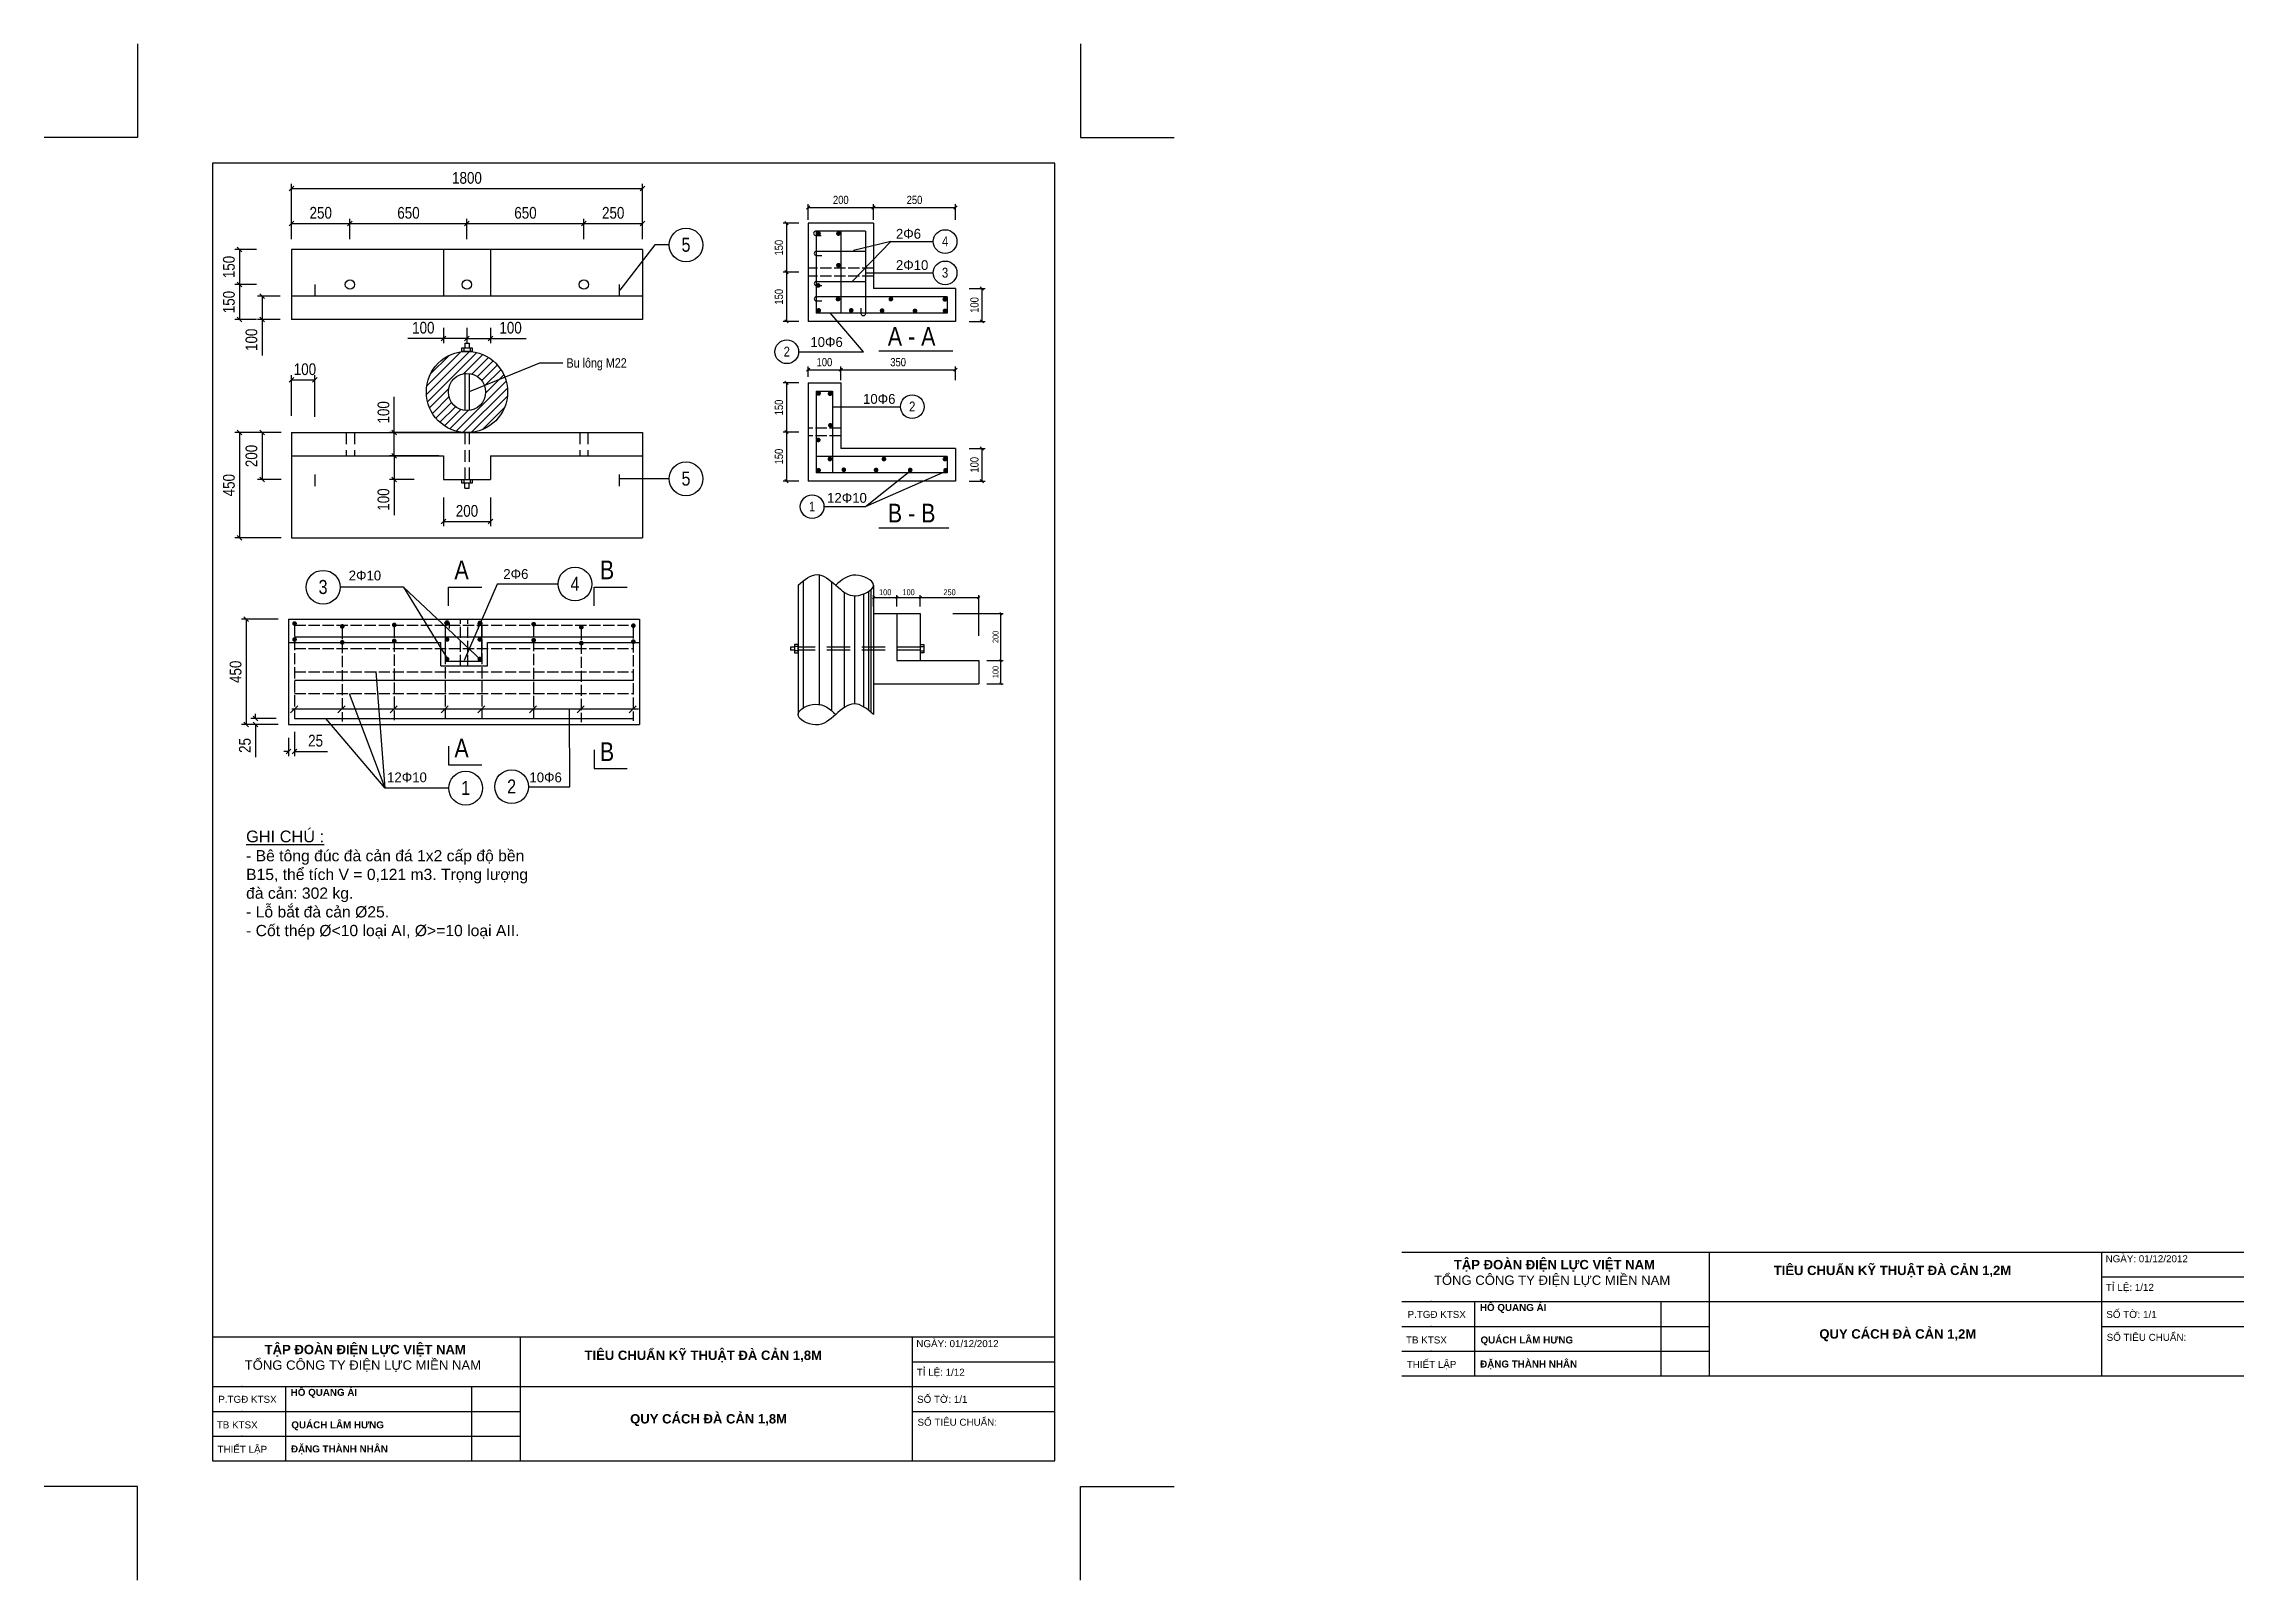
# Model space of a CAD drawing. Extents: x -23 to 447, y -20 to 308.
import ezdxf

# ---------------------------------------------------------------- set-up
doc = ezdxf.new("R2010")
doc.units = 0
doc.header["$MEASUREMENT"] = 0
doc.linetypes.add('ACAD_ISO02W100', pattern=[15, 12, -3])
doc.linetypes.add('DASHED', pattern=[0.75, 0.5, -0.25])
doc.layers.get('0').update_dxf_attribs({"linetype": 'CONTINUOUS'})
doc.layers.get('DEFPOINTS').update_dxf_attribs({"linetype": 'CONTINUOUS'})
for name, color, linetype in [('Bold', 1, 'CONTINUOUS'), ('DO', 1, 'CONTINUOUS'), ('DUT', 3, 'DASHED')]:
    doc.layers.add(name, color=color, linetype=linetype)
doc.styles.add('KT1', font='VHELVEN_0.TTF')
doc.styles.add('SYMBOL', font='symbol_0.ttf')
doc.styles.add('VN', font='VHELVCN_0.TTF')
doc.dimstyles.new('TL20', dxfattribs={"dimtxt": 2.5, "dimasz": 1, "dimexe": 1, "dimexo": 1, "dimgap": 1, "dimtad": 1, "dimdec": 0, "dimlfac": 20, "dimzin": 0, "dimdsep": 46, "dimtxsty": 'VN', "dimblk1": 'OBLIQUE', "dimblk2": 'OBLIQUE', "dimsah": 1, "dimcen": 1, "dimclrd": 2, "dimclre": 2, "dimadec": 0, "dimazin": 0, "dimtfac": 1, "dimtdec": 4, "dimtofl": 0, "dimtmove": 0, "dimatfit": 3, "dimldrblk": 'OBLIQUE', "dimfxl": 1, "dimtolj": 1, "dimtzin": 0, "dimarcsym": 0})

# ---------------------------------------------------------------- blocks, each defined once
blk = doc.blocks.new('_OBLIQUE')
at = {"color": 0, "linetype": 'ByBlock'}
blk.add_line((-0.5, -0.5), (0.5, 0.5), dxfattribs=at)
blk = doc.blocks.new('*D7')
at = {"color": 2, "lineweight": -2}
for p, q in [((29.4, 266.22), (29.4, 270.56)), ((29.4, 269.56), (41.9, 269.56)), ((41.9, 266.22), (41.9, 270.56))]:
    blk.add_line(p, q, dxfattribs=at)
at = {"layer": 'DEFPOINTS', "color": 0}
for p in [(41.9, 269.56), (29.4, 265.22), (41.9, 265.22)]:
    blk.add_point(p, dxfattribs=at)
at = {"color": 2, "lineweight": -2, "rotation": 180}
blk.add_blockref('_OBLIQUE', (29.4, 269.56), dxfattribs=at)
at = {"color": 2, "lineweight": -2}
blk.add_blockref('_OBLIQUE', (41.9, 269.56), dxfattribs=at)
at = {"color": 0, "insert": (35.65, 271.84), "char_height": 2.5, "attachment_point": 5, "style": 'VN'}
blk.add_mtext('\\A1;250', dxfattribs=at)
blk = doc.blocks.new('*D8')
at = {"color": 2, "lineweight": -2}
for p, q in [((41.9, 269.56), (66.9, 269.56)), ((66.9, 266.22), (66.9, 270.56))]:
    blk.add_line(p, q, dxfattribs=at)
at = {"layer": 'DEFPOINTS', "color": 0}
for p in [(66.9, 269.56), (41.9, 265.22), (66.9, 265.22)]:
    blk.add_point(p, dxfattribs=at)
at = {"color": 2, "lineweight": -2, "rotation": 180}
blk.add_blockref('_OBLIQUE', (41.9, 269.56), dxfattribs=at)
at = {"color": 2, "lineweight": -2}
blk.add_blockref('_OBLIQUE', (66.9, 269.56), dxfattribs=at)
at = {"color": 0, "insert": (54.4, 271.84), "char_height": 2.5, "attachment_point": 5, "style": 'VN'}
blk.add_mtext('\\A1;650', dxfattribs=at)
blk = doc.blocks.new('*D9')
at = {"color": 2, "lineweight": -2}
for p, q in [((66.9, 269.56), (91.9, 269.56)), ((91.9, 266.22), (91.9, 270.56))]:
    blk.add_line(p, q, dxfattribs=at)
at = {"layer": 'DEFPOINTS', "color": 0}
for p in [(91.9, 269.56), (66.9, 265.22), (91.9, 265.22)]:
    blk.add_point(p, dxfattribs=at)
at = {"color": 2, "lineweight": -2, "rotation": 180}
blk.add_blockref('_OBLIQUE', (66.9, 269.56), dxfattribs=at)
at = {"color": 2, "lineweight": -2}
blk.add_blockref('_OBLIQUE', (91.9, 269.56), dxfattribs=at)
at = {"color": 0, "insert": (79.4, 271.84), "char_height": 2.5, "attachment_point": 5, "style": 'VN'}
blk.add_mtext('\\A1;650', dxfattribs=at)
blk = doc.blocks.new('*D10')
at = {"color": 2, "lineweight": -2}
for p, q in [((91.9, 269.56), (104.4, 269.56)), ((104.4, 266.22), (104.4, 270.56))]:
    blk.add_line(p, q, dxfattribs=at)
at = {"layer": 'DEFPOINTS', "color": 0}
for p in [(104.4, 269.56), (91.9, 265.22), (104.4, 265.22)]:
    blk.add_point(p, dxfattribs=at)
at = {"color": 2, "lineweight": -2, "rotation": 180}
blk.add_blockref('_OBLIQUE', (91.9, 269.56), dxfattribs=at)
at = {"color": 2, "lineweight": -2}
blk.add_blockref('_OBLIQUE', (104.4, 269.56), dxfattribs=at)
at = {"color": 0, "insert": (98.15, 271.84), "char_height": 2.5, "attachment_point": 5, "style": 'VN'}
blk.add_mtext('\\A1;250', dxfattribs=at)
blk = doc.blocks.new('*D11')
at = {"color": 2, "lineweight": -2}
for p, q in [((29.4, 270.56), (29.4, 278.03)), ((104.4, 270.56), (104.4, 278.03)), ((29.4, 277.03), (104.4, 277.03))]:
    blk.add_line(p, q, dxfattribs=at)
at = {"layer": 'DEFPOINTS', "color": 0}
for p in [(104.4, 277.03), (29.4, 269.56), (104.4, 269.56)]:
    blk.add_point(p, dxfattribs=at)
at = {"color": 2, "lineweight": -2, "rotation": 180}
blk.add_blockref('_OBLIQUE', (29.4, 277.03), dxfattribs=at)
at = {"color": 2, "lineweight": -2}
blk.add_blockref('_OBLIQUE', (104.4, 277.03), dxfattribs=at)
at = {"color": 0, "insert": (66.9, 279.31), "char_height": 2.5, "attachment_point": 5, "style": 'VN'}
blk.add_mtext('\\A1;1800', dxfattribs=at)
blk = doc.blocks.new('*D12')
at = {"color": 2, "lineweight": -2}
for p, q in [((21.89, 264.02), (17.3, 264.02)), ((18.3, 264.02), (18.3, 256.52)), ((21.89, 256.52), (17.3, 256.52))]:
    blk.add_line(p, q, dxfattribs=at)
at = {"layer": 'DEFPOINTS', "color": 0}
for p in [(22.89, 264.02), (18.3, 256.52), (22.89, 256.52)]:
    blk.add_point(p, dxfattribs=at)
at = {"color": 2, "lineweight": -2}
for p, rotation in [((18.3, 264.02), 90), ((18.3, 256.52), 270)]:
    blk.add_blockref('_OBLIQUE', p, dxfattribs=dict(at, rotation=rotation))
at = {"color": 0, "insert": (16.03, 260.27), "char_height": 2.5, "attachment_point": 5, "rotation": 90, "style": 'VN'}
blk.add_mtext('\\A1;150', dxfattribs=at)
blk = doc.blocks.new('*D13')
at = {"color": 2, "lineweight": -2}
for p, q in [((21.89, 256.52), (17.3, 256.52)), ((18.3, 256.52), (18.3, 249.02)), ((21.89, 249.02), (17.3, 249.02))]:
    blk.add_line(p, q, dxfattribs=at)
at = {"layer": 'DEFPOINTS', "color": 0}
for p in [(22.89, 256.52), (18.3, 249.02), (22.89, 249.02)]:
    blk.add_point(p, dxfattribs=at)
at = {"color": 2, "lineweight": -2}
for p, rotation in [((18.3, 256.52), 90), ((18.3, 249.02), 270)]:
    blk.add_blockref('_OBLIQUE', p, dxfattribs=dict(at, rotation=rotation))
at = {"color": 0, "insert": (16.03, 252.77), "char_height": 2.5, "attachment_point": 5, "rotation": 90, "style": 'VN'}
blk.add_mtext('\\A1;150', dxfattribs=at)
blk = doc.blocks.new('*D14')
at = {"color": 2, "lineweight": -2}
for p, q in [((26.95, 254.02), (22.13, 254.02)), ((23.13, 254.02), (23.13, 249.02)), ((26.95, 249.02), (22.13, 249.02)), ((23.13, 249.02), (23.13, 241.37))]:
    blk.add_line(p, q, dxfattribs=at)
at = {"layer": 'DEFPOINTS', "color": 0}
for p in [(27.95, 254.02), (23.13, 249.02), (27.95, 249.02)]:
    blk.add_point(p, dxfattribs=at)
at = {"color": 2, "lineweight": -2}
for p, rotation in [((23.13, 254.02), 90), ((23.13, 249.02), 270)]:
    blk.add_blockref('_OBLIQUE', p, dxfattribs=dict(at, rotation=rotation))
at = {"color": 0, "insert": (20.85, 244.7), "char_height": 2.5, "attachment_point": 5, "rotation": 90, "style": 'VN'}
blk.add_mtext('\\A1;100', dxfattribs=at)
blk = doc.blocks.new('*D15')
at = {"color": 2, "lineweight": -2}
for p, q in [((61.9, 245), (54.25, 245)), ((61.9, 247.24), (61.9, 244)), ((66.9, 245), (61.9, 245)), ((66.9, 247.24), (66.9, 244))]:
    blk.add_line(p, q, dxfattribs=at)
at = {"layer": 'DEFPOINTS', "color": 0}
for p in [(61.9, 248.24), (61.9, 245), (66.9, 248.24)]:
    blk.add_point(p, dxfattribs=at)
at = {"color": 2, "lineweight": -2, "rotation": 180}
blk.add_blockref('_OBLIQUE', (61.9, 245), dxfattribs=at)
at = {"color": 2, "lineweight": -2}
blk.add_blockref('_OBLIQUE', (66.9, 245), dxfattribs=at)
at = {"color": 0, "insert": (57.57, 247.27), "char_height": 2.5, "attachment_point": 5, "style": 'VN'}
blk.add_mtext('\\A1;100', dxfattribs=at)
blk = doc.blocks.new('*D16')
at = {"color": 2, "lineweight": -2}
for p, q in [((66.9, 247.24), (66.9, 244)), ((66.9, 245), (71.9, 245)), ((71.9, 247.24), (71.9, 244)), ((71.9, 245), (79.54, 245))]:
    blk.add_line(p, q, dxfattribs=at)
at = {"layer": 'DEFPOINTS', "color": 0}
for p in [(66.9, 248.24), (71.9, 248.24), (71.9, 245)]:
    blk.add_point(p, dxfattribs=at)
at = {"color": 2, "lineweight": -2, "rotation": 180}
blk.add_blockref('_OBLIQUE', (66.9, 245), dxfattribs=at)
at = {"color": 2, "lineweight": -2}
blk.add_blockref('_OBLIQUE', (71.9, 245), dxfattribs=at)
at = {"color": 0, "insert": (76.22, 247.27), "char_height": 2.5, "attachment_point": 5, "style": 'VN'}
blk.add_mtext('\\A1;100', dxfattribs=at)
blk = doc.blocks.new('*D17')
at = {"color": 2, "lineweight": -2}
for p, q in [((26.95, 224.86), (22.13, 224.86)), ((23.13, 224.86), (23.13, 214.86)), ((27.19, 214.86), (22.13, 214.86))]:
    blk.add_line(p, q, dxfattribs=at)
at = {"layer": 'DEFPOINTS', "color": 0}
for p in [(27.95, 224.86), (23.13, 214.86), (28.19, 214.86)]:
    blk.add_point(p, dxfattribs=at)
at = {"color": 2, "lineweight": -2}
for p, rotation in [((23.13, 224.86), 90), ((23.13, 214.86), 270)]:
    blk.add_blockref('_OBLIQUE', p, dxfattribs=dict(at, rotation=rotation))
at = {"color": 0, "insert": (20.85, 219.86), "char_height": 2.5, "attachment_point": 5, "rotation": 90, "style": 'VN'}
blk.add_mtext('\\A1;200', dxfattribs=at)
blk = doc.blocks.new('*D18')
at = {"color": 2, "lineweight": -2}
for p, q in [((27.19, 224.86), (17.3, 224.86)), ((18.3, 224.86), (18.3, 202.36)), ((27.19, 202.36), (17.3, 202.36))]:
    blk.add_line(p, q, dxfattribs=at)
at = {"layer": 'DEFPOINTS', "color": 0}
for p in [(28.19, 224.86), (18.3, 202.36), (28.19, 202.36)]:
    blk.add_point(p, dxfattribs=at)
at = {"color": 2, "lineweight": -2}
for p, rotation in [((18.3, 224.86), 90), ((18.3, 202.36), 270)]:
    blk.add_blockref('_OBLIQUE', p, dxfattribs=dict(at, rotation=rotation))
at = {"color": 0, "insert": (16.03, 213.61), "char_height": 2.5, "attachment_point": 5, "rotation": 90, "style": 'VN'}
blk.add_mtext('\\A1;450', dxfattribs=at)
blk = doc.blocks.new('*D19')
at = {"color": 2, "lineweight": -2}
for p, q in [((61.9, 210.97), (61.9, 204.83)), ((71.9, 210.97), (71.9, 204.83)), ((61.9, 205.83), (71.9, 205.83))]:
    blk.add_line(p, q, dxfattribs=at)
at = {"layer": 'DEFPOINTS', "color": 0}
for p in [(61.9, 211.97), (71.9, 211.97), (71.9, 205.83)]:
    blk.add_point(p, dxfattribs=at)
at = {"color": 2, "lineweight": -2, "rotation": 180}
blk.add_blockref('_OBLIQUE', (61.9, 205.83), dxfattribs=at)
at = {"color": 2, "lineweight": -2}
blk.add_blockref('_OBLIQUE', (71.9, 205.83), dxfattribs=at)
at = {"color": 0, "insert": (66.9, 208.1), "char_height": 2.5, "attachment_point": 5, "style": 'VN'}
blk.add_mtext('\\A1;200', dxfattribs=at)
blk = doc.blocks.new('*D20')
at = {"color": 2, "lineweight": -2}
for p, q in [((55.59, 219.86), (50.34, 219.86)), ((51.34, 219.86), (51.34, 214.86)), ((55.59, 214.86), (50.34, 214.86)), ((51.34, 214.86), (51.34, 207.22))]:
    blk.add_line(p, q, dxfattribs=at)
at = {"layer": 'DEFPOINTS', "color": 0}
for p in [(56.59, 219.86), (51.34, 214.86), (56.59, 214.86)]:
    blk.add_point(p, dxfattribs=at)
at = {"color": 2, "lineweight": -2}
for p, rotation in [((51.34, 219.86), 90), ((51.34, 214.86), 270)]:
    blk.add_blockref('_OBLIQUE', p, dxfattribs=dict(at, rotation=rotation))
at = {"color": 0, "insert": (49.07, 210.54), "char_height": 2.5, "attachment_point": 5, "rotation": 90, "style": 'VN'}
blk.add_mtext('\\A1;100', dxfattribs=at)
blk = doc.blocks.new('*D21')
at = {"color": 2, "lineweight": -2}
for p, q in [((51.34, 224.86), (51.34, 232.51)), ((65.9, 224.86), (50.34, 224.86)), ((51.34, 219.86), (51.34, 224.86)), ((60.9, 219.86), (50.34, 219.86))]:
    blk.add_line(p, q, dxfattribs=at)
at = {"layer": 'DEFPOINTS', "color": 0}
for p in [(51.34, 224.86), (66.9, 224.86), (61.9, 219.86)]:
    blk.add_point(p, dxfattribs=at)
at = {"color": 2, "lineweight": -2}
for p, rotation in [((51.34, 224.86), 90), ((51.34, 219.86), 270)]:
    blk.add_blockref('_OBLIQUE', p, dxfattribs=dict(at, rotation=rotation))
at = {"color": 0, "insert": (49.07, 229.19), "char_height": 2.5, "attachment_point": 5, "rotation": 90, "style": 'VN'}
blk.add_mtext('\\A1;100', dxfattribs=at)
blk = doc.blocks.new('*D27')
at = {"color": 2, "lineweight": -2}
for p, q in [((21.72, 163.71), (21.72, 164.71)), ((26.09, 163.71), (20.72, 163.71)), ((24.84, 162.46), (20.72, 162.46)), ((21.72, 162.46), (21.72, 155.43))]:
    blk.add_line(p, q, dxfattribs=at)
at = {"layer": 'DEFPOINTS', "color": 0}
for p in [(21.72, 162.46), (25.84, 162.46), (27.09, 163.71)]:
    blk.add_point(p, dxfattribs=at)
at = {"color": 2, "lineweight": -2}
for p, rotation in [((21.72, 163.71), 270), ((21.72, 162.46), 90)]:
    blk.add_blockref('_OBLIQUE', p, dxfattribs=dict(at, rotation=rotation))
at = {"color": 0, "insert": (19.45, 157.95), "char_height": 2.5, "attachment_point": 5, "rotation": 90, "style": 'VN'}
blk.add_mtext('\\A1;25', dxfattribs=at)
blk = doc.blocks.new('*D26')
at = {"color": 2, "lineweight": -2}
for p, q in [((26.58, 184.96), (18.74, 184.96)), ((19.74, 184.96), (19.74, 162.46)), ((26.58, 162.46), (18.74, 162.46))]:
    blk.add_line(p, q, dxfattribs=at)
at = {"layer": 'DEFPOINTS', "color": 0}
for p in [(27.58, 184.96), (19.74, 162.46), (27.58, 162.46)]:
    blk.add_point(p, dxfattribs=at)
at = {"color": 2, "lineweight": -2}
for p, rotation in [((19.74, 184.96), 90), ((19.74, 162.46), 270)]:
    blk.add_blockref('_OBLIQUE', p, dxfattribs=dict(at, rotation=rotation))
at = {"color": 0, "insert": (17.46, 173.71), "char_height": 2.5, "attachment_point": 5, "rotation": 90, "style": 'VN'}
blk.add_mtext('\\A1;450', dxfattribs=at)
blk = doc.blocks.new('*D28')
at = {"color": 2, "lineweight": -2}
for p, q in [((30.04, 160.85), (30.04, 155.69)), ((28.79, 156.69), (27.79, 156.69)), ((28.79, 159.6), (28.79, 155.69)), ((30.04, 156.69), (37.06, 156.69))]:
    blk.add_line(p, q, dxfattribs=at)
at = {"layer": 'DEFPOINTS', "color": 0}
for p in [(28.79, 160.6), (30.04, 161.85), (30.04, 156.69)]:
    blk.add_point(p, dxfattribs=at)
at = {"color": 2, "lineweight": -2}
blk.add_blockref('_OBLIQUE', (28.79, 156.69), dxfattribs=at)
at = {"color": 2, "lineweight": -2, "rotation": 180}
blk.add_blockref('_OBLIQUE', (30.04, 156.69), dxfattribs=at)
at = {"color": 0, "insert": (34.55, 158.97), "char_height": 2.5, "attachment_point": 5, "style": 'VN'}
blk.add_mtext('\\A1;25', dxfattribs=at)
blk = doc.blocks.new('Khung A4')
at = {"layer": 'Bold'}
for p, q in [((196.007, 282.96), (16.007, 282.96)), ((16.007, 282.96), (16.007, 5.5)), ((196.007, 5.5), (196.007, 282.96)), ((16.007, 5.5), (196.007, 5.5))]:
    blk.add_line(p, q, dxfattribs=at)
at = {"layer": 'DEFPOINTS'}
for points in [[(0, 308.46), (0, 288.46), (-20, 288.46)], [(201.507, 308.46), (201.507, 288.46), (221.507, 288.46)], [(0, -20), (0, 0), (-20, 0)], [(201.507, -20), (201.507, 0), (221.507, 0)]]:
    blk.add_lwpolyline(points, dxfattribs=at)

msp = doc.modelspace()

# ---------------------------------------------------------------- hatches: boundary and pattern name
h = msp.add_hatch()
h.set_pattern_fill('ANSI31', color=256, scale=10, style=0)
h.set_pattern_definition([(45, (-6.6413, 7.2571), (-0.8838835, 0.8838835), [])])
h.paths.add_polyline_path([(58.216, 233.545, 1), (75.579, 233.545, 1)])
h.paths.add_polyline_path([(70.876, 233.545, -1), (62.92, 233.545, -1)], flags=16)

# ---------------------------------------------------------------- linework, layer by layer
at = {"color": 6, "linetype": 'ByBlock'}
for p, q in [((139.789, 270.349), (139.789, 273.712)), ((139.789, 273.012), (153.789, 273.012)), ((153.789, 270.349), (153.789, 273.712)), ((153.789, 273.012), (171.289, 273.012)), ((171.289, 270.349), (171.289, 273.712)), ((137.827, 269.649), (134.462, 269.649)), ((135.162, 269.649), (135.162, 259.149)), ((137.827, 259.149), (134.462, 259.149)), ((135.162, 259.149), (135.162, 248.649)), ((174.233, 255.649), (177.646, 255.649)), ((176.946, 255.649), (176.946, 248.649)), ((137.827, 248.649), (134.462, 248.649)), ((174.233, 248.649), (177.646, 248.649)), ((29.398, 228.423), (29.398, 237.121)), ((29.398, 236.121), (34.398, 236.121)), ((34.398, 228.227), (34.398, 237.121)), ((137.827, 235.485), (134.462, 235.485)), ((135.162, 235.485), (135.162, 224.985)), ((139.789, 236.757), (139.789, 239.013)), ((139.789, 238.313), (146.789, 238.313)), ((146.789, 236.051), (146.789, 239.013)), ((146.789, 236.757), (146.789, 239.013)), ((146.789, 238.313), (171.289, 238.313)), ((171.289, 236.051), (171.289, 239.013)), ((137.827, 224.985), (134.462, 224.985)), ((135.162, 224.985), (135.162, 214.485)), ((174.233, 221.485), (177.646, 221.485)), ((176.946, 221.485), (176.946, 214.485)), ((137.827, 214.485), (134.462, 214.485)), ((174.233, 214.485), (177.646, 214.485)), ((153.777, 189.576), (158.777, 189.576)), ((158.777, 187.66), (158.777, 190.076)), ((158.777, 189.576), (163.777, 189.576)), ((163.777, 187.66), (163.777, 190.076)), ((163.777, 189.576), (176.277, 189.576)), ((176.277, 181.37), (176.277, 190.076)), ((170.747, 186.161), (181.502, 186.161)), ((181.002, 176.161), (181.002, 186.161)), ((177.96, 176.161), (181.502, 176.161)), ((181.002, 171.161), (181.002, 176.161)), ((177.96, 171.161), (181.502, 171.161))]:
    msp.add_line(p, q, dxfattribs=at)
at = {"color": 4}
for p, q in [((139.789, 269.649), (139.789, 248.649)), ((153.789, 269.649), (139.789, 269.649)), ((153.789, 269.649), (153.789, 255.649)), ((171.289, 255.649), (153.789, 255.649)), ((171.289, 255.649), (171.289, 248.649)), ((171.289, 248.649), (139.789, 248.649)), ((139.789, 235.485), (139.789, 214.485)), ((139.789, 235.485), (146.789, 235.485)), ((146.789, 235.485), (146.789, 221.485)), ((171.289, 221.485), (146.789, 221.485)), ((171.289, 221.485), (171.289, 214.485)), ((66.245, 214.864), (66.245, 214.072)), ((67.55, 214.864), (67.55, 214.072)), ((171.289, 214.485), (139.789, 214.485)), ((28.786, 184.96), (103.786, 184.96)), ((28.786, 184.96), (28.786, 162.46)), ((103.786, 184.96), (103.786, 162.46)), ((28.786, 179.96), (61.286, 179.96)), ((61.286, 174.96), (61.286, 179.96)), ((71.286, 174.96), (71.286, 179.96)), ((71.286, 179.96), (103.786, 179.96)), ((61.286, 174.96), (71.286, 174.96)), ((28.786, 162.46), (103.786, 162.46))]:
    msp.add_line(p, q, dxfattribs=at)
for p, q in [((61.898, 264.019), (61.898, 254.019)), ((71.898, 264.019), (71.898, 254.019)), ((104.398, 254.019), (29.398, 254.019)), ((66.245, 243.018), (66.245, 242.227)), ((66.424, 243.986), (66.424, 243.018)), ((66.424, 243.986), (67.371, 243.986)), ((67.371, 243.986), (67.371, 243.018)), ((67.55, 243.018), (67.55, 242.227)), ((154.892, 242.315), (170.726, 242.315)), ((66.424, 237.654), (66.424, 229.596)), ((67.371, 237.495), (67.371, 229.596)), ((66.424, 213.009), (66.424, 213.977)), ((66.424, 213.009), (67.371, 213.009)), ((67.371, 213.009), (67.371, 213.977)), ((154.892, 204.53), (169.878, 204.53)), ((153.777, 186.161), (153.777, 171.161)), ((136.068, 178.979), (136.068, 178.344)), ((137.643, 179.544), (136.898, 179.544)), ((136.898, 179.544), (136.898, 177.779)), ((137.643, 179.151), (136.898, 179.151)), ((137.643, 177.779), (137.643, 179.544)), ((163.785, 179.544), (164.53, 179.544)), ((163.785, 177.779), (163.785, 179.544)), ((163.785, 179.151), (164.53, 179.151)), ((164.53, 179.544), (164.53, 177.779)), ((137.643, 178.172), (136.898, 178.172)), ((136.898, 177.779), (137.643, 177.779)), ((163.785, 178.172), (164.53, 178.172)), ((164.53, 177.779), (163.785, 177.779)), ((266.654, 49.638), (446.654, 49.638)), ((332.383, 49.638), (332.383, 23.11)), ((416.17, 49.638), (416.17, 23.11)), ((416.17, 44.333), (446.654, 44.333)), ((266.654, 39.027), (446.654, 39.027)), ((282.226, 39.027), (282.226, 23.11)), ((322.005, 39.027), (322.005, 23.11)), ((266.654, 33.722), (332.383, 33.722)), ((416.17, 33.722), (446.654, 33.722)), ((12.517, 31.485), (192.517, 31.485)), ((78.246, 31.485), (78.246, 4.957)), ((162.033, 31.485), (162.033, 4.957)), ((266.654, 28.416), (332.383, 28.416)), ((162.033, 26.18), (192.517, 26.18)), ((12.517, 20.874), (192.517, 20.874)), ((28.088, 20.874), (28.088, 4.957)), ((67.868, 20.874), (67.868, 4.957)), ((266.654, 23.153), (446.654, 23.153)), ((12.517, 15.568), (78.246, 15.568)), ((162.033, 15.568), (192.517, 15.568)), ((12.517, 10.263), (78.246, 10.263)), ((12.517, 5), (192.517, 5))]:
    msp.add_line(p, q)
at = {"color": 6}
for p, q in [((107.07, 264.983), (99.573, 255.343)), ((110.098, 264.983), (107.07, 264.983)), ((157.46, 265.709), (149.134, 257.102)), ((157.46, 265.709), (149.516, 263.797)), ((157.46, 265.709), (166.552, 265.709)), ((152.005, 259.015), (166.552, 259.015)), ((151.622, 242.136), (144.54, 250.503)), ((137.78, 242.136), (151.622, 242.136)), ((82.374, 239.698), (67.371, 233.545)), ((87.37, 239.698), (82.374, 239.698)), ((144.983, 230.4), (159.53, 230.4)), ((152.072, 209.021), (161.53, 216.577)), ((152.072, 209.021), (169.2, 216.577)), ((110.098, 214.984), (99.398, 214.984)), ((143.197, 209.021), (152.072, 209.021)), ((138.743, 193.131), (138.743, 165.961)), ((142.178, 194.445), (142.178, 166.717)), ((144.801, 193.013), (144.801, 165.398)), ((53.34, 191.791), (39.78, 191.791)), ((53.34, 191.791), (62.842, 176.315)), ((53.34, 191.791), (69.928, 176.183)), ((73.343, 192.473), (66.322, 176.11)), ((86.375, 192.473), (73.343, 192.473)), ((147.486, 190.755), (147.486, 166.037)), ((149.734, 189.97), (149.734, 166.867)), ((151.607, 190.316), (151.607, 166.252)), ((152.731, 190.865), (152.731, 165.467)), ((153.231, 191.244), (153.231, 165.065)), ((49.443, 148.815), (47.476, 173.751)), ((29.498, 165.799), (103.536, 165.799)), ((49.443, 148.815), (41.767, 168.997)), ((88.905, 149.135), (88.823, 165.799)), ((49.443, 148.815), (36.738, 163.701)), ((63.003, 148.815), (49.443, 148.815)), ((80.057, 149.135), (88.905, 149.135))]:
    msp.add_line(p, q, dxfattribs=at)
at = {"color": 3, "linetype": 'ByBlock'}
msp.add_line((153.777, 187.66), (153.777, 190.076), dxfattribs=at)
at = {"ltscale": 6}
for p, q in [((136.898, 178.979), (136.068, 178.979)), ((136.898, 178.344), (136.068, 178.344))]:
    msp.add_line(p, q, dxfattribs=at)
at = {"color": 4, "linetype": 'ACAD_ISO02W100', "ltscale": 2}
for p, q in [((30.73, 166.441), (29.199, 164.912)), ((40.867, 166.441), (39.337, 164.912)), ((51.982, 166.441), (50.452, 164.912)), ((62.904, 166.441), (61.373, 164.912)), ((70.734, 166.441), (69.203, 164.912)), ((81.777, 166.441), (80.246, 164.912)), ((91.965, 166.441), (90.434, 164.912)), ((103.08, 166.441), (101.549, 164.912))]:
    msp.add_line(p, q, dxfattribs=at)
at = {"const_width": 0.5}
for points in [[(141.777, 267.419, 1), (142.277, 267.419, 1)], [(146.034, 267.419, 1), (146.534, 267.419, 1)], [(146.034, 260.653, 1), (146.534, 260.653, 1)], [(141.703, 256.325, 1), (142.203, 256.325, 1)], [(145.937, 253.403, 1), (146.437, 253.403, 1)], [(157.245, 253.403, 1), (157.745, 253.403, 1)], [(141.826, 250.986, 1), (142.326, 250.986, 1)], [(148.76, 250.986, 1), (149.26, 250.986, 1)], [(155.366, 250.938, 1), (155.866, 250.938, 1)], [(162.395, 250.889, 1), (162.895, 250.889, 1)], [(168.766, 253.354, 1), (169.266, 253.354, 1)], [(168.815, 250.889, 1), (169.315, 250.889, 1)], [(141.79, 233.227, 1), (142.29, 233.227, 1)], [(144.25, 233.171, 1), (144.75, 233.171, 1)], [(144.306, 226.412, 1), (144.806, 226.412, 1)], [(141.734, 223.283, 1), (142.234, 223.283, 1)], [(141.79, 216.802, 1), (142.29, 216.802, 1)], [(144.208, 219.205, 1), (144.708, 219.205, 1)], [(147.185, 216.914, 1), (147.685, 216.914, 1)], [(154.075, 216.858, 1), (154.575, 216.858, 1)], [(155.753, 219.205, 1), (156.253, 219.205, 1)], [(161.368, 216.858, 1), (161.868, 216.858, 1)], [(168.793, 219.205, 1), (169.293, 219.205, 1)], [(168.926, 216.802, 1), (169.426, 216.802, 1)], [(29.802, 184.033, 1), (30.302, 184.033, 1)], [(39.991, 183.416, 1), (40.491, 183.416, 1)], [(51.106, 183.725, 1), (51.606, 183.725, 1)], [(62.392, 184.033, 1), (62.892, 184.033, 1)], [(69.392, 184.033, 1), (69.892, 184.033, 1)], [(80.9, 183.879, 1), (81.4, 183.879, 1)], [(91.089, 183.262, 1), (91.589, 183.262, 1)], [(102.204, 183.571, 1), (102.704, 183.571, 1)], [(29.802, 180.617, 1), (30.302, 180.617, 1)], [(39.991, 180, 1), (40.491, 180, 1)], [(51.106, 180.308, 1), (51.606, 180.308, 1)], [(62.392, 180.617, 1), (62.892, 180.617, 1)], [(69.392, 180.617, 1), (69.892, 180.617, 1)], [(80.9, 180.463, 1), (81.4, 180.463, 1)], [(91.089, 179.846, 1), (91.589, 179.846, 1)], [(102.204, 180.154, 1), (102.704, 180.154, 1)], [(62.392, 176.437, 1), (62.892, 176.437, 1)], [(69.392, 176.437, 1), (69.892, 176.437, 1)]]:
    msp.add_lwpolyline(points, format="xyb", close=True, dxfattribs=at)
msp.add_lwpolyline([(65.779, 243.018), (68.016, 243.018), (68.016, 242.227), (65.779, 242.227)], close=True)
at = {"color": 4}
msp.add_lwpolyline([(65.779, 214.864), (68.016, 214.864), (68.016, 214.072), (65.779, 214.072)], close=True, dxfattribs=at)
for points in [[(62.973, 187.829), (62.973, 191.826), (66.972, 191.826), (70.063, 191.826)], [(94.059, 187.829), (94.059, 191.826), (98.058, 191.826), (101.149, 191.826)], [(62.973, 157.819), (62.973, 153.822), (66.972, 153.822), (70.063, 153.822)], [(94.059, 157.047), (94.059, 153.05), (98.058, 153.05), (101.149, 153.05)]]:
    msp.add_lwpolyline(points)
at = {"color": 7}
for centre, radius in [((113.713, 264.983), 3.615), ((135.25, 242.136), 2.53), ((113.713, 214.984), 3.615), ((140.667, 209.021), 2.53), ((36.155, 191.791), 3.615), ((89.99, 192.473), 3.615), ((66.618, 148.815), 3.615), ((76.442, 149.135), 3.615)]:
    msp.add_circle(centre, radius, dxfattribs=at)
at = {"color": 6}
for centre in [(169.082, 265.709), (169.082, 259.015), (162.061, 230.4)]:
    msp.add_circle(centre, 2.53, dxfattribs=at)
at = {"color": 4}
for centre in [(41.898, 256.519), (66.898, 256.519), (91.898, 256.519)]:
    msp.add_circle(centre, 1, dxfattribs=at)
for radius in [8.681, 3.978]:
    msp.add_circle((66.898, 233.545), radius)
for points in [[(137.643, 192.232), (141.745, 194.489), (145.71, 192.232), (150.027, 189.975), (153.777, 192.232), (150.027, 194.381), (145.71, 192.232)], [(153.777, 164.61), (149.675, 166.867), (145.71, 164.61), (141.393, 162.353), (137.643, 164.61), (141.393, 166.759), (145.71, 164.61)]]:
    msp.add_spline(points, degree=3, dxfattribs=at)
for p in [(272.948, 39.027), (272.948, 33.722), (272.948, 28.416), (18.81, 20.874), (18.81, 15.568), (18.81, 10.263)]:
    msp.add_point(p)
at = {"layer": 'DEFPOINTS', "color": 6, "linetype": 'ByBlock'}
for p in [(153.789, 273.012), (171.289, 273.012), (135.162, 259.149), (135.162, 248.649), (176.946, 248.649), (34.398, 236.121), (146.789, 238.313), (171.289, 238.313), (135.162, 224.985), (135.162, 214.485), (176.946, 214.485), (158.777, 189.576), (163.777, 189.576), (176.277, 189.576), (181.002, 176.161)]:
    msp.add_point(p, dxfattribs=at)
at = {"layer": 'DEFPOINTS', "color": 0, "linetype": 'ByBlock'}
for p in [(138.527, 269.649), (139.789, 269.649), (153.789, 269.649), (153.789, 269.649), (171.289, 269.649), (138.527, 259.149), (138.527, 259.149), (173.533, 255.649), (138.527, 248.649), (173.533, 248.649), (138.527, 235.485), (139.789, 236.057), (146.789, 236.057), (146.789, 235.351), (171.289, 235.351), (29.398, 227.423), (34.398, 227.227), (138.527, 224.985), (138.527, 224.985), (173.533, 221.485), (138.527, 214.485), (173.533, 214.485), (153.777, 187.16), (158.777, 187.16), (158.777, 187.16), (163.777, 187.16), (163.777, 187.16), (170.247, 186.161), (181.002, 186.161), (176.277, 180.87), (177.46, 176.161), (177.46, 176.161), (177.46, 171.161)]:
    msp.add_point(p, dxfattribs=at)
at = {"layer": 'DO', "color": 3}
for p, q in [((29.398, 264.019), (29.398, 249.019)), ((104.398, 264.019), (29.398, 264.019)), ((104.398, 264.019), (104.398, 249.019)), ((104.398, 249.019), (29.398, 249.019)), ((29.398, 224.864), (29.398, 202.364)), ((29.398, 224.864), (104.398, 224.864)), ((104.398, 224.864), (104.398, 202.364)), ((29.398, 219.864), (61.898, 219.864)), ((61.898, 219.864), (61.898, 214.864)), ((71.898, 219.864), (71.898, 214.864)), ((71.898, 219.864), (104.398, 219.864)), ((61.898, 214.864), (71.898, 214.864)), ((29.398, 202.364), (104.398, 202.364)), ((153.777, 186.161), (163.777, 186.161)), ((158.777, 186.161), (158.777, 176.161)), ((163.777, 186.161), (163.777, 176.161)), ((158.777, 176.161), (176.277, 176.161)), ((176.277, 176.161), (176.277, 171.161)), ((153.777, 171.161), (176.277, 171.161))]:
    msp.add_line(p, q, dxfattribs=at)
at = {"layer": 'DO'}
for p, q in [((152.039, 267.899), (141.539, 267.899)), ((141.539, 267.899), (141.539, 250.399)), ((141.539, 263.624), (152.039, 263.624)), ((146.789, 267.899), (146.789, 250.399)), ((152.039, 267.899), (152.039, 250.399)), ((141.539, 257.179), (152.039, 257.179)), ((169.539, 253.899), (141.539, 253.899)), ((169.539, 253.899), (169.539, 250.399)), ((169.539, 250.399), (141.539, 250.399)), ((141.539, 233.735), (141.539, 216.235)), ((141.539, 233.735), (145.039, 233.735)), ((145.039, 233.735), (145.039, 216.235)), ((169.539, 219.735), (141.539, 219.735)), ((169.539, 219.735), (169.539, 216.235)), ((169.539, 216.235), (141.539, 216.235)), ((137.643, 192.232), (137.643, 164.61)), ((153.777, 192.232), (153.777, 164.61)), ((62.262, 183.71), (62.262, 175.954)), ((70.091, 175.954), (70.091, 183.71)), ((30.036, 181.21), (102.501, 181.21)), ((62.262, 175.954), (70.091, 175.954)), ((30.036, 171.955), (102.501, 171.955)), ((30.036, 163.71), (102.501, 163.71))]:
    msp.add_line(p, q, dxfattribs=at)
at = {"layer": 'DO', "ltscale": 10}
for p, q in [((34.405, 215.918), (34.405, 213.418)), ((99.398, 215.918), (99.398, 213.418))]:
    msp.add_line(p, q, dxfattribs=at)
at = {"layer": 'DO'}
for points in [[(141.539, 267.899), (141.397, 267.899, 1), (141.397, 267.035), (142.597, 267.035)], [(141.681, 263.624), (141.539, 263.624, 1), (141.539, 262.76), (142.739, 262.76)], [(141.681, 257.179), (141.539, 257.179, 1), (141.539, 256.315), (142.739, 256.315)], [(141.681, 253.899), (141.539, 253.899, 1), (141.539, 253.035), (142.739, 253.035)], [(152.039, 250.399), (152.039, 250.257, -1), (151.175, 250.257), (151.175, 251.457)], [(62.201, 184.033), (62.201, 184.176, -1), (63.065, 184.176), (63.065, 182.976)], [(70.122, 183.925), (70.122, 184.067, 1), (69.258, 184.067), (69.258, 182.867)]]:
    msp.add_lwpolyline(points, format="xyb", dxfattribs=at)
at = {"layer": 'DUT', "color": 4, "linetype": 'ACAD_ISO02W100', "ltscale": 0.2}
for p, q in [((153.789, 259.99), (139.789, 259.99)), ((153.789, 258.308), (139.789, 258.308)), ((146.789, 225.826), (139.789, 225.826)), ((146.789, 224.144), (139.789, 224.144)), ((30.036, 183.71), (30.036, 163.71)), ((51.34, 183.401), (51.34, 163.401)), ((62.262, 183.71), (62.262, 163.71)), ((65.482, 174.96), (65.482, 184.96)), ((67.091, 174.96), (67.091, 184.96)), ((70.091, 183.71), (70.091, 163.71)), ((81.134, 183.555), (81.134, 163.555)), ((40.225, 183.093), (40.225, 163.093)), ((91.323, 182.939), (91.323, 162.939)), ((102.438, 183.247), (102.438, 163.247))]:
    msp.add_line(p, q, dxfattribs=at)
at = {"layer": 'DUT', "color": 1, "ltscale": 10}
for p, q in [((34.398, 256.519), (34.398, 254.019)), ((99.398, 256.519), (99.398, 254.019))]:
    msp.add_line(p, q, dxfattribs=at)
at = {"layer": 'DUT', "color": 4, "ltscale": 5}
for p, q in [((41.113, 224.864), (41.113, 219.864)), ((42.836, 224.864), (42.836, 219.864)), ((66.424, 224.864), (66.424, 214.864)), ((67.371, 224.877), (67.371, 214.864)), ((91.036, 224.864), (91.036, 219.864)), ((92.759, 224.864), (92.759, 219.864))]:
    msp.add_line(p, q, dxfattribs=at)
at = {"layer": 'DUT', "color": 1, "linetype": 'ACAD_ISO02W100', "ltscale": 0.2}
for p, q in [((30.036, 183.71), (102.501, 183.71)), ((30.036, 178.71), (102.501, 178.71)), ((30.036, 173.71), (102.501, 173.71)), ((30.036, 169.065), (102.501, 169.065))]:
    msp.add_line(p, q, dxfattribs=at)
at = {"layer": 'DUT', "color": 7, "ltscale": 10}
for p, q in [((163.777, 178.979), (137.643, 178.979)), ((163.777, 178.344), (137.643, 178.344))]:
    msp.add_line(p, q, dxfattribs=at)

# ---------------------------------------------------------------- block references
msp.add_blockref('Khung A4', (-3.49, -0.5))
at = {"color": 6, "linetype": 'ByBlock'}
for p, xscale, yscale, zscale, rotation in [((139.789, 273.012), 0.7, 0.7000000000000002, 0.7, 180), ((153.789, 273.012), 0.7, 0.7000000000000002, 0.7, 180), ((135.162, 269.649), 0.7000000000000002, 0.7000000000000002, 0.7, 90), ((135.162, 259.149), 0.7000000000000002, 0.7000000000000002, 0.7, 90), ((135.162, 259.149), 0.6999999999999993, 0.7000000000000002, 0.7, 270), ((176.946, 255.649), 0.7000000000000002, 0.7000000000000002, 0.7, 90), ((135.162, 248.649), 0.6999999999999993, 0.7000000000000002, 0.7, 270), ((176.946, 248.649), 0.6999999999999993, 0.7000000000000002, 0.7, 270), ((135.162, 235.485), 0.7000000000000002, 0.7000000000000002, 0.7, 90), ((139.789, 238.313), 0.7, 0.7000000000000002, 0.7, 180), ((146.789, 238.313), 0.7, 0.7000000000000002, 0.7, 180), ((135.162, 224.985), 0.6999999999999993, 0.7000000000000002, 0.7, 270), ((135.162, 224.985), 0.7000000000000002, 0.7000000000000002, 0.7, 90), ((176.946, 221.485), 0.7000000000000002, 0.7000000000000002, 0.7, 90), ((135.162, 214.485), 0.6999999999999993, 0.7000000000000002, 0.7, 270), ((176.946, 214.485), 0.6999999999999993, 0.7000000000000002, 0.7, 270), ((153.777, 189.576), 0.5, 0.5, 0.5, 180), ((158.777, 189.576), 0.5, 0.5, 0.5, 180), ((163.777, 189.576), 0.5, 0.5, 0.5, 180), ((181.002, 186.161), 0.5, 0.5, 0.5, 90), ((181.002, 176.161), 0.5, 0.5, 0.5, 270), ((181.002, 176.161), 0.5, 0.5, 0.5, 90), ((181.002, 171.161), 0.5, 0.5, 0.5, 270)]:
    msp.add_blockref('_OBLIQUE', p, dxfattribs=dict(at, xscale=xscale, yscale=yscale, zscale=zscale, rotation=rotation))
for p, xscale, yscale, zscale in [((153.789, 273.012), 0.7, 0.7000000000000002, 0.7), ((171.289, 273.012), 0.7, 0.7000000000000002, 0.7), ((146.789, 238.313), 0.7, 0.7000000000000002, 0.7), ((171.289, 238.313), 0.7, 0.7000000000000002, 0.7), ((158.777, 189.576), 0.5, 0.5, 0.5), ((163.777, 189.576), 0.5, 0.5, 0.5), ((176.277, 189.576), 0.5, 0.5, 0.5)]:
    msp.add_blockref('_OBLIQUE', p, dxfattribs=dict(at, xscale=xscale, yscale=yscale, zscale=zscale))
at = {"color": 6, "linetype": 'ByBlock', "rotation": 180}
msp.add_blockref('_OBLIQUE', (29.398, 236.121), dxfattribs=at)
at = {"color": 6, "linetype": 'ByBlock'}
msp.add_blockref('_OBLIQUE', (34.398, 236.121), dxfattribs=at)

# ---------------------------------------------------------------- texts
for s, height, style, p in [('2F6', 2.1, 'SYMBOL', (158.567, 266.318)), ('5', 3, 'VN', (112.748, 263.537)), ('4', 2.1, 'VN', (168.407, 264.697)), ('2F10', 2.1, 'SYMBOL', (158.567, 259.624)), ('3', 2.1, 'VN', (168.407, 258.003)), ('10F6', 2.1, 'SYMBOL', (140.288, 243.174)), ('Bu loâng M22 ', 2, 'VN', (88.174, 238.755)), ('2', 2.1, 'VN', (134.575, 241.124)), ('10F6', 2.1, 'SYMBOL', (151.546, 231.009)), ('2', 2.1, 'VN', (161.385, 229.388)), ('5', 3, 'VN', (112.748, 213.538)), ('12F10', 2.1, 'SYMBOL', (143.866, 209.849)), ('1', 2.1, 'VN', (139.992, 208.009)), ('3', 3, 'VN', (35.191, 190.345)), ('2F10', 2.1, 'SYMBOL', (41.628, 193.252)), ('2F6', 2.1, 'SYMBOL', (74.664, 193.57)), ('4', 3, 'VN', (89.025, 191.027)), ('12F10', 2.1, 'SYMBOL', (49.837, 150.094)), ('2', 3, 'VN', (75.478, 147.689)), ('10F6', 2.1, 'SYMBOL', (80.251, 150.08)), ('1', 3, 'VN', (65.653, 147.369))]:
    msp.add_text(s, height=height, dxfattribs=dict(style=style)).set_placement(p)
at = {"color": 0, "linetype": 'ByBlock', "attachment_point": 5, "style": 'VN'}
for s, insert, char_height in [('\\A1;200', (146.789, 274.605), 1.75), ('\\A1;250', (162.539, 274.605), 1.75), ('\\A1;100', (143.289, 239.907), 1.75), ('\\A1;350', (159.039, 239.907), 1.75), ('\\A1;100', (32.279, 238.397), 2.5), ('\\A1;100', (156.277, 190.714), 1.25), ('\\A1;100', (161.277, 190.714), 1.25), ('\\A1;250', (170.027, 190.714), 1.25)]:
    msp.add_mtext(s, dxfattribs=dict(at, insert=insert, char_height=char_height))
at = {"color": 0, "linetype": 'ByBlock', "attachment_point": 5, "rotation": 90, "style": 'VN'}
for s, insert, char_height in [('\\A1;150', (133.568, 264.399), 1.75), ('\\A1;150', (133.568, 253.899), 1.75), ('\\A1;100', (175.352, 252.149), 1.75), ('\\A1;150', (133.568, 230.235), 1.75), ('\\A1;150', (133.568, 219.735), 1.75), ('\\A1;100', (175.352, 217.985), 1.75), ('\\A1;200', (179.864, 181.161), 1.25), ('\\A1;100', (179.864, 173.661), 1.25)]:
    msp.add_mtext(s, dxfattribs=dict(at, insert=insert, char_height=char_height))
at = {"attachment_point": 1, "style": 'KT1'}
for s, insert, char_height, width in [('{\\LGHI CHUÙ :\\P\\H0.96x;\\l- Beâ toâng ñuùc ñaø caûn ñaù 1x2 caáp ñoä beàn B15, theå tích V = 0,121 m3. Troïng löôïng ñaø caûn: 302 kg.\\P- Loã baét ñaø caûn þ25.\\P- Coát theùp þ<10 loaïi AI, þ>=10 loaïi AII.}', (19.697, 139.753), 2.5, 63.73961), ('\\pi29.639;{\\fVNI-Helve|b1|i0|c0|p2;\\H0.66667x;TAÄP ÑOAØN ÑIEÄN LÖÏC VIEÄT NAM\\P\\pi25.38;\\fVNI-Helve|b0|i0|c0|p2;TOÅNG COÂNG TY ÑIEÄN LÖÏC MIEÀN NAM\\P\\pi0;}  ', (248.159, 47.944), 3, 103.06745), ('{\\fVNI-Helve|b1|i0|c0|p2;\\H0.66667x;TIEÂU CHUAÅN KYÕ THUAÄT ÑAØ CAÛN 1,2M}  ', (346.148, 46.713), 3, 103.06745), ('{\\H0.5x;NGAØY: 01/12/2012} ', (417.068, 48.951), 3, 103.06745), ('{\\H0.5x;TÆ LEÄ: 1/12}\\P  ', (417.149, 42.833), 3, 103.06745), ('{\\fVNI-Helve|b1|i0|c0|p2;\\H0.5x;HOÀ QUANG AÙI\\H2x;  }', (283.367, 38.534), 3, 103.06745), ('{\\H0.5x;P.TGÑ KTSX}\\P  ', (267.9, 37.048), 3, 103.06745), ('{\\fVNI-Helve|b1|i0|c0|p2;\\H0.66667x;QUY CAÙCH ÑAØ CAÛN 1,2M}  ', (355.905, 33.126), 3, 103.06745), ('{\\H0.5x;SOÁ TÔØ: 1/1}\\P  ', (417.231, 37.041), 3, 103.06745), ('\\pi29.639;{\\fVNI-Helve|b1|i0|c0|p2;\\H0.66667x;TAÄP ÑOAØN ÑIEÄN LÖÏC VIEÄT NAM\\P\\pi25.38;\\fVNI-Helve|b0|i0|c0|p2;TOÅNG COÂNG TY ÑIEÄN LÖÏC MIEÀN NAM\\P\\pi0;}  ', (-5.978, 29.791), 3, 103.06745), ('{\\fVNI-Helve|b1|i0|c0|p2;\\H0.66667x;TIEÂU CHUAÅN KYÕ THUAÄT ÑAØ CAÛN 1,8M}  ', (92.011, 28.56), 3, 103.06745), ('{\\H0.5x;NGAØY: 01/12/2012} ', (162.93, 30.798), 3, 103.06745), ('{\\H0.5x;TB KTSX}\\P  ', (267.573, 31.582), 3, 103.06745), ('{\\fVNI-Helve|b1|i0|c0|p2;\\H0.5x;QUAÙCH LAÂM HÖNG\\H2x;\\P}  ', (283.501, 31.582), 3, 103.06745), ('{\\H0.5x;SOÁ TIEÂU CHUAÅN:}  ', (417.313, 32.146), 3, 103.06745), ('{\\H0.5x;TÆ LEÄ: 1/12}\\P  ', (163.012, 24.68), 3, 103.06745), ('{\\H0.5x;THIEÁT LAÄP}\\P  ', (267.736, 26.361), 3, 103.06745), ('{\\fVNI-Helve|b1|i0|c0|p2;\\H0.5x;ÑAËNG THAØNH NHAÂN}\\P  ', (283.419, 26.443), 3, 103.06745), ('{\\H0.5x;P.TGÑ KTSX}\\P  ', (13.762, 18.895), 3, 103.06745), ('{\\fVNI-Helve|b1|i0|c0|p2;\\H0.5x;HOÀ QUANG AÙI\\H2x;  }', (29.23, 20.381), 3, 103.06745), ('{\\H0.5x;SOÁ TÔØ: 1/1}\\P  ', (163.093, 18.888), 3, 103.06745), ('{\\fVNI-Helve|b1|i0|c0|p2;\\H0.66667x;QUY CAÙCH ÑAØ CAÛN 1,8M}  ', (101.767, 14.973), 3, 103.06745), ('{\\H0.5x;SOÁ TIEÂU CHUAÅN:}  ', (163.175, 13.993), 3, 103.06745), ('{\\H0.5x;TB KTSX}\\P  ', (13.435, 13.429), 3, 103.06745), ('{\\fVNI-Helve|b1|i0|c0|p2;\\H0.5x;QUAÙCH LAÂM HÖNG\\H2x;\\P}  ', (29.364, 13.429), 3, 103.06745), ('{\\H0.5x;THIEÁT LAÄP}\\P  ', (13.599, 8.208), 3, 103.06745), ('{\\fVNI-Helve|b1|i0|c0|p2;\\H0.5x;ÑAËNG THAØNH NHAÂN}\\P  ', (29.282, 8.29), 3, 103.06745)]:
    msp.add_mtext(s, dxfattribs=dict(at, insert=insert, char_height=char_height, width=width))
at = {"layer": 'DO', "color": 4, "style": 'VN'}
for s, p in [('A - A', (156.829, 243.43)), ('B - B', (156.829, 205.644)), ('A', (64.215, 193.501)), ('B', (95.301, 193.501)), ('A', (64.215, 155.397)), ('B', (95.301, 154.626))]:
    msp.add_text(s, height=4, dxfattribs=at).set_placement(p)

# ---------------------------------------------------------------- dimensions: what is measured, and where the dimension line sits
dim = msp.add_linear_dim(base=(104.398, 277.031), p1=(29.398, 269.561), p2=(104.398, 269.561), text='1800', dimstyle='TL20')
dim.commit()
dim.dimension.update_dxf_attribs({"geometry": '*D11', "text_midpoint": (66.898, 279.308)})
for base, p1, p2, picture, middle in [((41.898, 269.561), (29.398, 265.223), (41.898, 265.223), '*D7', (35.648, 271.838)), ((61.898, 244.998), (66.898, 248.239), (61.898, 248.239), '*D15', (57.574, 247.275)), ((71.898, 244.998), (66.898, 248.239), (71.898, 248.239), '*D16', (76.221, 247.275)), ((71.898, 205.826), (61.898, 211.972), (71.898, 211.972), '*D19', (66.898, 208.103)), ((30.036, 156.694), (28.786, 160.598), (30.036, 161.848), '*D28', (34.55, 158.971))]:
    dim = msp.add_linear_dim(base=base, p1=p1, p2=p2, dimstyle='TL20')
    dim.commit()
    dim.dimension.update_dxf_attribs({"geometry": picture, "text_midpoint": middle})
for base, p1, p2, picture, middle in [((66.898, 269.561), (41.898, 265.223), (66.898, 265.223), '*D8', (54.398, 271.838)), ((91.898, 269.561), (66.898, 265.223), (91.898, 265.223), '*D9', (79.398, 271.838))]:
    dim = msp.add_linear_dim(base=base, p1=p1, p2=p2, text='650', dimstyle='TL20', override={"dimse1": 1, "dimtmove": 1})
    dim.commit()
    dim.dimension.update_dxf_attribs({"geometry": picture, "text_midpoint": middle})
dim = msp.add_linear_dim(base=(104.398, 269.561), p1=(91.898, 265.223), p2=(104.398, 265.223), dimstyle='TL20', override={"dimse1": 1, "dimtmove": 1})
dim.commit()
dim.dimension.update_dxf_attribs({"geometry": '*D10', "text_midpoint": (98.148, 271.838)})
for base, p1, p2, picture, middle in [((18.305, 256.519), (22.887, 264.019), (22.887, 256.519), '*D12', (16.028, 260.269)), ((18.305, 249.019), (22.887, 256.519), (22.887, 249.019), '*D13', (16.028, 252.769)), ((23.128, 249.019), (27.951, 254.019), (27.951, 249.019), '*D14', (20.851, 244.695)), ((51.342, 224.864), (61.898, 219.864), (66.898, 224.864), '*D21', (49.066, 229.187)), ((18.305, 202.364), (28.192, 224.864), (28.192, 202.364), '*D18', (16.028, 213.614)), ((23.128, 214.864), (27.951, 224.864), (28.192, 214.864), '*D17', (20.851, 219.864)), ((51.342, 214.864), (56.592, 219.864), (56.592, 214.864), '*D20', (49.066, 210.54)), ((19.736, 162.46), (27.581, 184.96), (27.581, 162.46), '*D26', (17.459, 173.71)), ((21.724, 162.46), (27.087, 163.71), (25.837, 162.46), '*D27', (19.448, 157.946))]:
    dim = msp.add_linear_dim(base=base, p1=p1, p2=p2, angle=90, dimstyle='TL20')
    dim.commit()
    dim.dimension.update_dxf_attribs({"geometry": picture, "text_midpoint": middle})

doc.saveas('drawing.dxf')
